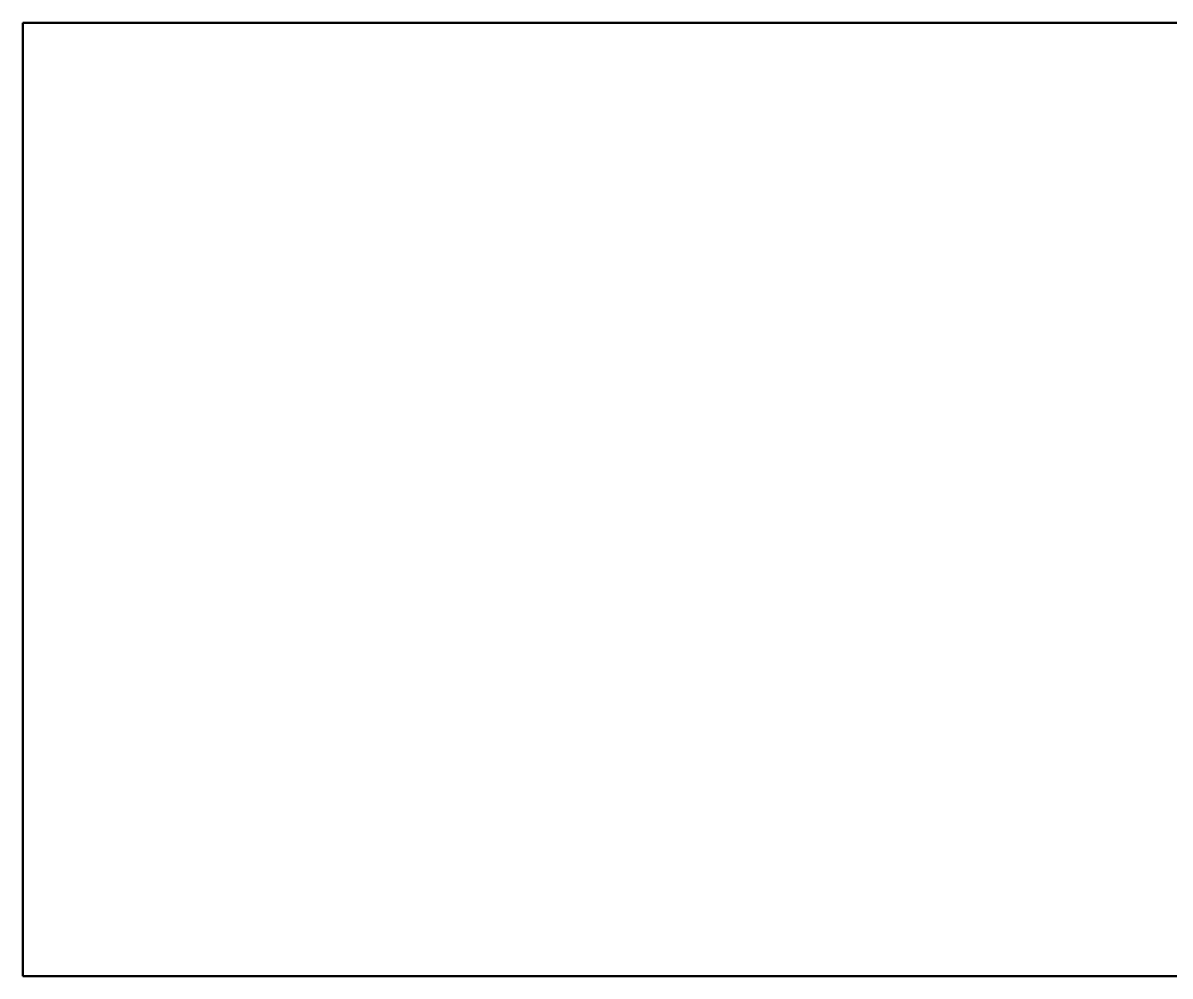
# Model space of a CAD drawing. Header units: millimetres. Extents: x 0 to 420, y 0 to 297.
# Drawn here: x 207.5 to 217.12, y 198.5 to 206.5 of the extents above; entities that cross this region are included whole.
import ezdxf

# ---------------------------------------------------------------- set-up
doc = ezdxf.new("R2010")
doc.units = ezdxf.units.MM
doc.layers.add('VIS', color=7, linetype='CONTINUOUS', lineweight=50)

msp = doc.modelspace()

# ---------------------------------------------------------------- linework, layer by layer
at = {"layer": 'VIS'}
for points in [[(212.5, 206.5), (211.9402, 206.5), (211.3874, 206.5), (210.8486, 206.5), (210.3306, 206.5), (209.8398, 206.5), (209.3826, 206.5), (208.9645, 206.5), (208.5908, 206.5), (208.2664, 206.5), (207.9952, 206.5), (207.7806, 206.5), (207.6254, 206.5), (207.5314, 206.5), (207.5, 206.5)], [(207.5, 198.5), (207.5, 206.5)], [(287.5, 206.5), (212.5, 206.5)], [(212.5, 198.5), (211.9402, 198.5), (211.3874, 198.5), (210.8486, 198.5), (210.3306, 198.5), (209.8398, 198.5), (209.3826, 198.5), (208.9645, 198.5), (208.5908, 198.5), (208.2664, 198.5), (207.9952, 198.5), (207.7806, 198.5), (207.6254, 198.5), (207.5314, 198.5), (207.5, 198.5)], [(287.5, 198.5), (212.5, 198.5)]]:
    msp.add_lwpolyline(points, dxfattribs=at)

doc.saveas('drawing.dxf')
